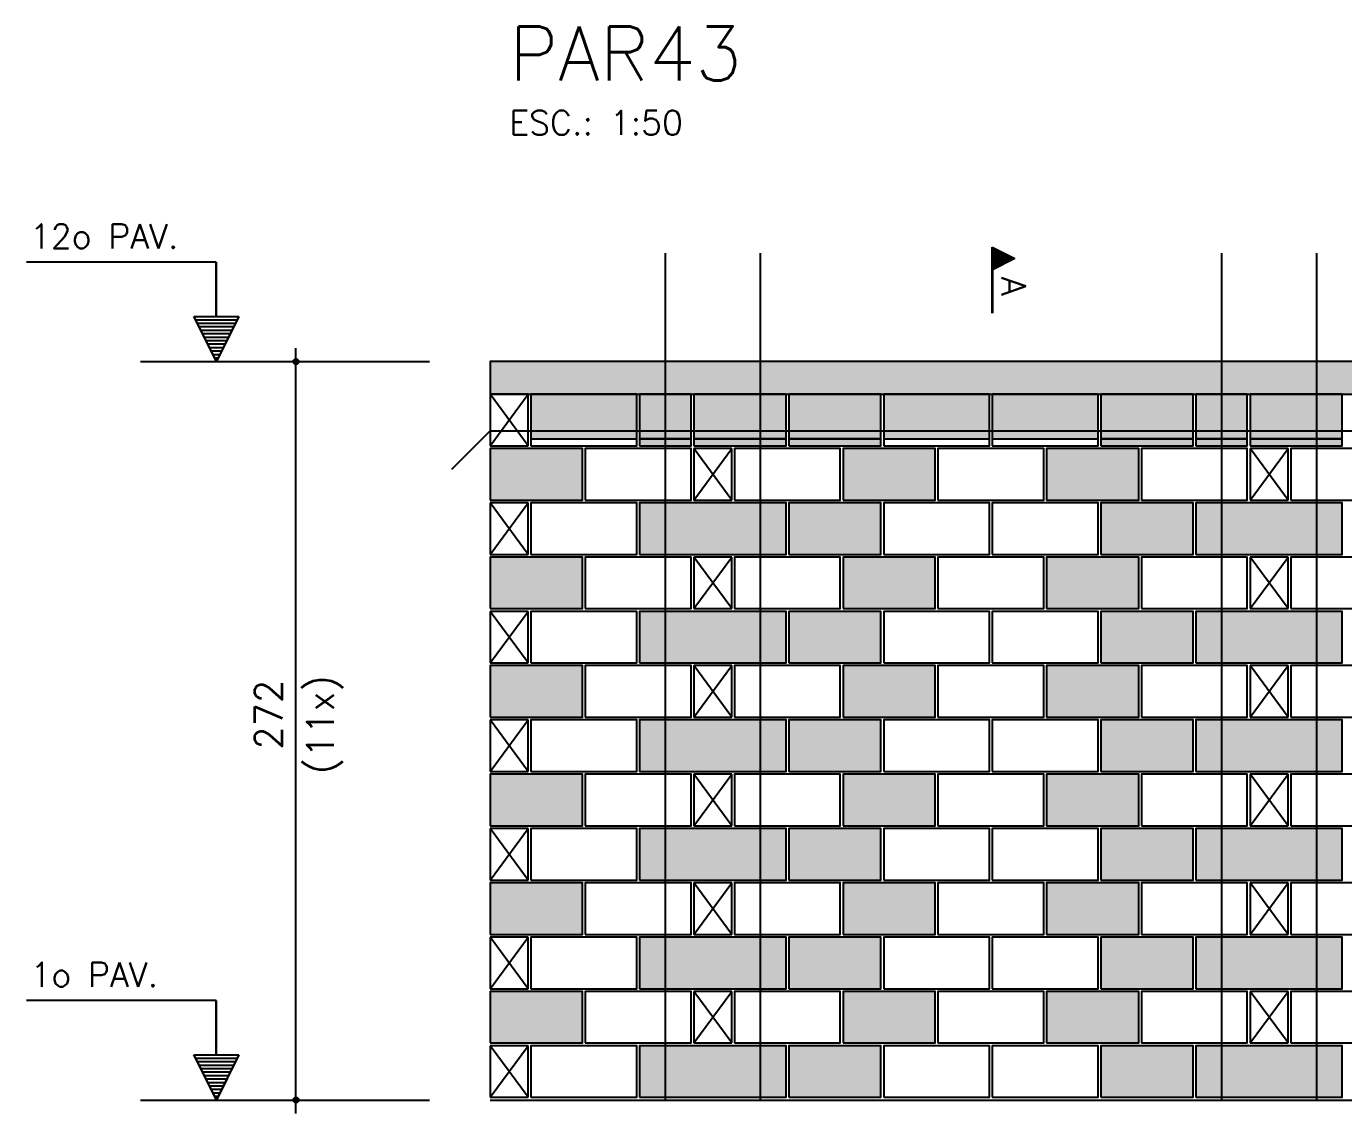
# Model space of a CAD drawing. Extents: x -1.9 to 86, y -1.5 to 60.9.
# Drawn here: x 39.07 to 48.78, y 34.76 to 42.77 of the extents above; entities that cross this region are included whole.
import ezdxf

# ---------------------------------------------------------------- set-up
doc = ezdxf.new("R2010")
doc.units = 0
doc.header["$MEASUREMENT"] = 0
for name, color, linetype in [('PENA_01', 1, 'CONTINUOUS'), ('PENA_02', 2, 'CONTINUOUS'), ('PENA_03', 3, 'CONTINUOUS'), ('PENA_05', 5, 'CONTINUOUS'), ('PENA_06', 6, 'CONTINUOUS'), ('PENA_09', 254, 'CONTINUOUS'), ('PENA_11', 252, 'CONTINUOUS'), ('PENA_19', 240, 'CONTINUOUS'), ('PENA_21', 100, 'CONTINUOUS'), ('PENA_23', 50, 'CONTINUOUS')]:
    doc.layers.add(name, color=color, linetype=linetype)
doc.styles.get("Standard").update_dxf_attribs({"font": 'ROMANS.SHX'})

msp = doc.modelspace()

# ---------------------------------------------------------------- linework, layer by layer
at = {"layer": 'PENA_01', "linetype": 'Continuous'}
for p, q in [((39.9103, 40.2989), (42.0412, 40.2989)), ((42.7886, 39.7289), (43.5686, 39.7289)), ((43.5886, 39.7289), (43.9686, 39.7289)), ((43.9886, 39.7289), (44.6686, 39.7289)), ((44.6886, 39.7289), (45.3686, 39.7289)), ((45.3886, 39.7289), (46.1686, 39.7289)), ((46.1886, 39.7289), (46.9686, 39.7289)), ((46.9886, 39.7289), (47.6686, 39.7289)), ((47.6886, 39.7289), (48.0686, 39.7289)), ((48.0886, 39.7289), (48.7686, 39.7289)), ((39.9103, 34.8589), (42.0412, 34.8589))]:
    msp.add_line(p, q, dxfattribs=at)
at = {"layer": 'PENA_02', "linetype": 'Continuous'}
for p, q in [((42.7686, 40.0589), (42.4886, 40.0589)), ((42.4886, 40.0589), (42.4886, 39.6789)), ((42.7686, 39.6789), (42.7686, 40.0589)), ((42.4886, 39.6789), (42.7686, 39.6789)), ((44.2686, 39.6589), (43.9886, 39.6589)), ((43.9886, 39.6589), (43.9886, 39.2789)), ((44.2686, 39.2789), (44.2686, 39.6589)), ((48.3686, 39.6589), (48.0886, 39.6589)), ((48.0886, 39.6589), (48.0886, 39.2789)), ((48.3686, 39.2789), (48.3686, 39.6589)), ((42.7686, 39.2589), (42.4886, 39.2589)), ((42.4886, 39.2589), (42.4886, 38.8789)), ((42.7686, 38.8789), (42.7686, 39.2589)), ((43.9886, 39.2789), (44.2686, 39.2789)), ((48.0886, 39.2789), (48.3686, 39.2789)), ((42.4886, 38.8789), (42.7686, 38.8789)), ((44.2686, 38.8589), (43.9886, 38.8589)), ((43.9886, 38.8589), (43.9886, 38.4789)), ((44.2686, 38.4789), (44.2686, 38.8589)), ((48.3686, 38.8589), (48.0886, 38.8589)), ((48.0886, 38.8589), (48.0886, 38.4789)), ((48.3686, 38.4789), (48.3686, 38.8589)), ((42.7686, 38.4589), (42.4886, 38.4589)), ((42.4886, 38.4589), (42.4886, 38.0789)), ((42.7686, 38.0789), (42.7686, 38.4589)), ((43.9886, 38.4789), (44.2686, 38.4789)), ((48.0886, 38.4789), (48.3686, 38.4789)), ((42.4886, 38.0789), (42.7686, 38.0789)), ((44.2686, 38.0589), (43.9886, 38.0589)), ((43.9886, 38.0589), (43.9886, 37.6789)), ((44.2686, 37.6789), (44.2686, 38.0589)), ((48.3686, 38.0589), (48.0886, 38.0589)), ((48.0886, 38.0589), (48.0886, 37.6789)), ((48.3686, 37.6789), (48.3686, 38.0589)), ((43.9886, 37.6789), (44.2686, 37.6789)), ((48.0886, 37.6789), (48.3686, 37.6789)), ((42.7686, 37.6589), (42.4886, 37.6589)), ((42.4886, 37.6589), (42.4886, 37.2789)), ((42.7686, 37.2789), (42.7686, 37.6589)), ((42.4886, 37.2789), (42.7686, 37.2789)), ((44.2686, 37.2589), (43.9886, 37.2589)), ((43.9886, 37.2589), (43.9886, 36.8789)), ((44.2686, 36.8789), (44.2686, 37.2589)), ((48.3686, 37.2589), (48.0886, 37.2589)), ((48.0886, 37.2589), (48.0886, 36.8789)), ((48.3686, 36.8789), (48.3686, 37.2589)), ((42.7686, 36.8589), (42.4886, 36.8589)), ((42.4886, 36.8589), (42.4886, 36.4789)), ((42.7686, 36.4789), (42.7686, 36.8589)), ((43.9886, 36.8789), (44.2686, 36.8789)), ((48.0886, 36.8789), (48.3686, 36.8789)), ((42.4886, 36.4789), (42.7686, 36.4789)), ((44.2686, 36.4589), (43.9886, 36.4589)), ((43.9886, 36.4589), (43.9886, 36.0789)), ((44.2686, 36.0789), (44.2686, 36.4589)), ((48.3686, 36.4589), (48.0886, 36.4589)), ((48.0886, 36.4589), (48.0886, 36.0789)), ((48.3686, 36.0789), (48.3686, 36.4589)), ((42.7686, 36.0589), (42.4886, 36.0589)), ((42.4886, 36.0589), (42.4886, 35.6789)), ((42.7686, 35.6789), (42.7686, 36.0589)), ((43.9886, 36.0789), (44.2686, 36.0789)), ((48.0886, 36.0789), (48.3686, 36.0789)), ((42.4886, 35.6789), (42.7686, 35.6789)), ((44.2686, 35.6589), (43.9886, 35.6589)), ((43.9886, 35.6589), (43.9886, 35.2789)), ((44.2686, 35.2789), (44.2686, 35.6589)), ((48.3686, 35.6589), (48.0886, 35.6589)), ((48.0886, 35.6589), (48.0886, 35.2789)), ((48.3686, 35.2789), (48.3686, 35.6589)), ((42.7686, 35.2589), (42.4886, 35.2589)), ((42.4886, 35.2589), (42.4886, 34.8789)), ((42.7686, 34.8789), (42.7686, 35.2589)), ((43.9886, 35.2789), (44.2686, 35.2789)), ((48.0886, 35.2789), (48.3686, 35.2789)), ((42.4886, 34.8789), (42.7686, 34.8789)), ((42.4886, 34.8589), (52.4686, 34.8589))]:
    msp.add_line(p, q, dxfattribs=at)
for points in [[(42.4886, 40.0589), (52.4686, 40.0589), (52.4686, 40.2989), (42.4886, 40.2989), (42.4886, 40.0589)], [(42.7886, 39.6789), (43.5686, 39.6789), (43.5686, 40.0589), (42.7886, 40.0589), (42.7886, 39.6789)], [(43.5886, 39.6789), (43.9686, 39.6789), (43.9686, 40.0589), (43.5886, 40.0589), (43.5886, 39.6789)], [(43.9886, 39.6789), (44.6686, 39.6789), (44.6686, 40.0589), (43.9886, 40.0589), (43.9886, 39.6789)], [(44.6886, 39.6789), (45.3686, 39.6789), (45.3686, 40.0589), (44.6886, 40.0589), (44.6886, 39.6789)], [(45.3886, 39.6789), (46.1686, 39.6789), (46.1686, 40.0589), (45.3886, 40.0589), (45.3886, 39.6789)], [(46.1886, 39.6789), (46.9686, 39.6789), (46.9686, 40.0589), (46.1886, 40.0589), (46.1886, 39.6789)], [(46.9886, 39.6789), (47.6686, 39.6789), (47.6686, 40.0589), (46.9886, 40.0589), (46.9886, 39.6789)], [(47.6886, 39.6789), (48.0686, 39.6789), (48.0686, 40.0589), (47.6886, 40.0589), (47.6886, 39.6789)], [(48.0886, 39.6789), (48.7686, 39.6789), (48.7686, 40.0589), (48.0886, 40.0589), (48.0886, 39.6789)], [(42.4886, 39.2789), (43.1686, 39.2789), (43.1686, 39.6589), (42.4886, 39.6589), (42.4886, 39.2789)], [(43.1886, 39.2789), (43.9686, 39.2789), (43.9686, 39.6589), (43.1886, 39.6589), (43.1886, 39.2789)], [(44.2886, 39.2789), (45.0686, 39.2789), (45.0686, 39.6589), (44.2886, 39.6589), (44.2886, 39.2789)], [(45.0886, 39.2789), (45.7686, 39.2789), (45.7686, 39.6589), (45.0886, 39.6589), (45.0886, 39.2789)], [(45.7886, 39.2789), (46.5686, 39.2789), (46.5686, 39.6589), (45.7886, 39.6589), (45.7886, 39.2789)], [(46.5886, 39.2789), (47.2686, 39.2789), (47.2686, 39.6589), (46.5886, 39.6589), (46.5886, 39.2789)], [(47.2886, 39.2789), (48.0686, 39.2789), (48.0686, 39.6589), (47.2886, 39.6589), (47.2886, 39.2789)], [(48.3886, 39.2789), (49.1686, 39.2789), (49.1686, 39.6589), (48.3886, 39.6589), (48.3886, 39.2789)], [(42.7886, 38.8789), (43.5686, 38.8789), (43.5686, 39.2589), (42.7886, 39.2589), (42.7886, 38.8789)], [(43.5886, 38.8789), (44.6686, 38.8789), (44.6686, 39.2589), (43.5886, 39.2589), (43.5886, 38.8789)], [(44.6886, 38.8789), (45.3686, 38.8789), (45.3686, 39.2589), (44.6886, 39.2589), (44.6886, 38.8789)], [(45.3886, 38.8789), (46.1686, 38.8789), (46.1686, 39.2589), (45.3886, 39.2589), (45.3886, 38.8789)], [(46.1886, 38.8789), (46.9686, 38.8789), (46.9686, 39.2589), (46.1886, 39.2589), (46.1886, 38.8789)], [(46.9886, 38.8789), (47.6686, 38.8789), (47.6686, 39.2589), (46.9886, 39.2589), (46.9886, 38.8789)], [(47.6886, 38.8789), (48.7686, 38.8789), (48.7686, 39.2589), (47.6886, 39.2589), (47.6886, 38.8789)], [(42.4886, 38.4789), (43.1686, 38.4789), (43.1686, 38.8589), (42.4886, 38.8589), (42.4886, 38.4789)], [(43.1886, 38.4789), (43.9686, 38.4789), (43.9686, 38.8589), (43.1886, 38.8589), (43.1886, 38.4789)], [(44.2886, 38.4789), (45.0686, 38.4789), (45.0686, 38.8589), (44.2886, 38.8589), (44.2886, 38.4789)], [(45.0886, 38.4789), (45.7686, 38.4789), (45.7686, 38.8589), (45.0886, 38.8589), (45.0886, 38.4789)], [(45.7886, 38.4789), (46.5686, 38.4789), (46.5686, 38.8589), (45.7886, 38.8589), (45.7886, 38.4789)], [(46.5886, 38.4789), (47.2686, 38.4789), (47.2686, 38.8589), (46.5886, 38.8589), (46.5886, 38.4789)], [(47.2886, 38.4789), (48.0686, 38.4789), (48.0686, 38.8589), (47.2886, 38.8589), (47.2886, 38.4789)], [(48.3886, 38.4789), (49.1686, 38.4789), (49.1686, 38.8589), (48.3886, 38.8589), (48.3886, 38.4789)], [(42.7886, 38.0789), (43.5686, 38.0789), (43.5686, 38.4589), (42.7886, 38.4589), (42.7886, 38.0789)], [(43.5886, 38.0789), (44.6686, 38.0789), (44.6686, 38.4589), (43.5886, 38.4589), (43.5886, 38.0789)], [(44.6886, 38.0789), (45.3686, 38.0789), (45.3686, 38.4589), (44.6886, 38.4589), (44.6886, 38.0789)], [(45.3886, 38.0789), (46.1686, 38.0789), (46.1686, 38.4589), (45.3886, 38.4589), (45.3886, 38.0789)], [(46.1886, 38.0789), (46.9686, 38.0789), (46.9686, 38.4589), (46.1886, 38.4589), (46.1886, 38.0789)], [(46.9886, 38.0789), (47.6686, 38.0789), (47.6686, 38.4589), (46.9886, 38.4589), (46.9886, 38.0789)], [(47.6886, 38.0789), (48.7686, 38.0789), (48.7686, 38.4589), (47.6886, 38.4589), (47.6886, 38.0789)], [(42.4886, 37.6789), (43.1686, 37.6789), (43.1686, 38.0589), (42.4886, 38.0589), (42.4886, 37.6789)], [(43.1886, 37.6789), (43.9686, 37.6789), (43.9686, 38.0589), (43.1886, 38.0589), (43.1886, 37.6789)], [(44.2886, 37.6789), (45.0686, 37.6789), (45.0686, 38.0589), (44.2886, 38.0589), (44.2886, 37.6789)], [(45.0886, 37.6789), (45.7686, 37.6789), (45.7686, 38.0589), (45.0886, 38.0589), (45.0886, 37.6789)], [(45.7886, 37.6789), (46.5686, 37.6789), (46.5686, 38.0589), (45.7886, 38.0589), (45.7886, 37.6789)], [(46.5886, 37.6789), (47.2686, 37.6789), (47.2686, 38.0589), (46.5886, 38.0589), (46.5886, 37.6789)], [(47.2886, 37.6789), (48.0686, 37.6789), (48.0686, 38.0589), (47.2886, 38.0589), (47.2886, 37.6789)], [(48.3886, 37.6789), (49.1686, 37.6789), (49.1686, 38.0589), (48.3886, 38.0589), (48.3886, 37.6789)], [(42.7886, 37.2789), (43.5686, 37.2789), (43.5686, 37.6589), (42.7886, 37.6589), (42.7886, 37.2789)], [(43.5886, 37.2789), (44.6686, 37.2789), (44.6686, 37.6589), (43.5886, 37.6589), (43.5886, 37.2789)], [(44.6886, 37.2789), (45.3686, 37.2789), (45.3686, 37.6589), (44.6886, 37.6589), (44.6886, 37.2789)], [(45.3886, 37.2789), (46.1686, 37.2789), (46.1686, 37.6589), (45.3886, 37.6589), (45.3886, 37.2789)], [(46.1886, 37.2789), (46.9686, 37.2789), (46.9686, 37.6589), (46.1886, 37.6589), (46.1886, 37.2789)], [(46.9886, 37.2789), (47.6686, 37.2789), (47.6686, 37.6589), (46.9886, 37.6589), (46.9886, 37.2789)], [(47.6886, 37.2789), (48.7686, 37.2789), (48.7686, 37.6589), (47.6886, 37.6589), (47.6886, 37.2789)], [(42.4886, 36.8789), (43.1686, 36.8789), (43.1686, 37.2589), (42.4886, 37.2589), (42.4886, 36.8789)], [(43.1886, 36.8789), (43.9686, 36.8789), (43.9686, 37.2589), (43.1886, 37.2589), (43.1886, 36.8789)], [(44.2886, 36.8789), (45.0686, 36.8789), (45.0686, 37.2589), (44.2886, 37.2589), (44.2886, 36.8789)], [(45.0886, 36.8789), (45.7686, 36.8789), (45.7686, 37.2589), (45.0886, 37.2589), (45.0886, 36.8789)], [(45.7886, 36.8789), (46.5686, 36.8789), (46.5686, 37.2589), (45.7886, 37.2589), (45.7886, 36.8789)], [(46.5886, 36.8789), (47.2686, 36.8789), (47.2686, 37.2589), (46.5886, 37.2589), (46.5886, 36.8789)], [(47.2886, 36.8789), (48.0686, 36.8789), (48.0686, 37.2589), (47.2886, 37.2589), (47.2886, 36.8789)], [(48.3886, 36.8789), (49.1686, 36.8789), (49.1686, 37.2589), (48.3886, 37.2589), (48.3886, 36.8789)], [(42.7886, 36.4789), (43.5686, 36.4789), (43.5686, 36.8589), (42.7886, 36.8589), (42.7886, 36.4789)], [(43.5886, 36.4789), (44.6686, 36.4789), (44.6686, 36.8589), (43.5886, 36.8589), (43.5886, 36.4789)], [(44.6886, 36.4789), (45.3686, 36.4789), (45.3686, 36.8589), (44.6886, 36.8589), (44.6886, 36.4789)], [(45.3886, 36.4789), (46.1686, 36.4789), (46.1686, 36.8589), (45.3886, 36.8589), (45.3886, 36.4789)], [(46.1886, 36.4789), (46.9686, 36.4789), (46.9686, 36.8589), (46.1886, 36.8589), (46.1886, 36.4789)], [(46.9886, 36.4789), (47.6686, 36.4789), (47.6686, 36.8589), (46.9886, 36.8589), (46.9886, 36.4789)], [(47.6886, 36.4789), (48.7686, 36.4789), (48.7686, 36.8589), (47.6886, 36.8589), (47.6886, 36.4789)], [(42.4886, 36.0789), (43.1686, 36.0789), (43.1686, 36.4589), (42.4886, 36.4589), (42.4886, 36.0789)], [(43.1886, 36.0789), (43.9686, 36.0789), (43.9686, 36.4589), (43.1886, 36.4589), (43.1886, 36.0789)], [(44.2886, 36.0789), (45.0686, 36.0789), (45.0686, 36.4589), (44.2886, 36.4589), (44.2886, 36.0789)], [(45.0886, 36.0789), (45.7686, 36.0789), (45.7686, 36.4589), (45.0886, 36.4589), (45.0886, 36.0789)], [(45.7886, 36.0789), (46.5686, 36.0789), (46.5686, 36.4589), (45.7886, 36.4589), (45.7886, 36.0789)], [(46.5886, 36.0789), (47.2686, 36.0789), (47.2686, 36.4589), (46.5886, 36.4589), (46.5886, 36.0789)], [(47.2886, 36.0789), (48.0686, 36.0789), (48.0686, 36.4589), (47.2886, 36.4589), (47.2886, 36.0789)], [(48.3886, 36.0789), (49.1686, 36.0789), (49.1686, 36.4589), (48.3886, 36.4589), (48.3886, 36.0789)], [(42.7886, 35.6789), (43.5686, 35.6789), (43.5686, 36.0589), (42.7886, 36.0589), (42.7886, 35.6789)], [(43.5886, 35.6789), (44.6686, 35.6789), (44.6686, 36.0589), (43.5886, 36.0589), (43.5886, 35.6789)], [(44.6886, 35.6789), (45.3686, 35.6789), (45.3686, 36.0589), (44.6886, 36.0589), (44.6886, 35.6789)], [(45.3886, 35.6789), (46.1686, 35.6789), (46.1686, 36.0589), (45.3886, 36.0589), (45.3886, 35.6789)], [(46.1886, 35.6789), (46.9686, 35.6789), (46.9686, 36.0589), (46.1886, 36.0589), (46.1886, 35.6789)], [(46.9886, 35.6789), (47.6686, 35.6789), (47.6686, 36.0589), (46.9886, 36.0589), (46.9886, 35.6789)], [(47.6886, 35.6789), (48.7686, 35.6789), (48.7686, 36.0589), (47.6886, 36.0589), (47.6886, 35.6789)], [(42.4886, 35.2789), (43.1686, 35.2789), (43.1686, 35.6589), (42.4886, 35.6589), (42.4886, 35.2789)], [(43.1886, 35.2789), (43.9686, 35.2789), (43.9686, 35.6589), (43.1886, 35.6589), (43.1886, 35.2789)], [(44.2886, 35.2789), (45.0686, 35.2789), (45.0686, 35.6589), (44.2886, 35.6589), (44.2886, 35.2789)], [(45.0886, 35.2789), (45.7686, 35.2789), (45.7686, 35.6589), (45.0886, 35.6589), (45.0886, 35.2789)], [(45.7886, 35.2789), (46.5686, 35.2789), (46.5686, 35.6589), (45.7886, 35.6589), (45.7886, 35.2789)], [(46.5886, 35.2789), (47.2686, 35.2789), (47.2686, 35.6589), (46.5886, 35.6589), (46.5886, 35.2789)], [(47.2886, 35.2789), (48.0686, 35.2789), (48.0686, 35.6589), (47.2886, 35.6589), (47.2886, 35.2789)], [(48.3886, 35.2789), (49.1686, 35.2789), (49.1686, 35.6589), (48.3886, 35.6589), (48.3886, 35.2789)], [(42.7886, 34.8789), (43.5686, 34.8789), (43.5686, 35.2589), (42.7886, 35.2589), (42.7886, 34.8789)], [(43.5886, 34.8789), (44.6686, 34.8789), (44.6686, 35.2589), (43.5886, 35.2589), (43.5886, 34.8789)], [(44.6886, 34.8789), (45.3686, 34.8789), (45.3686, 35.2589), (44.6886, 35.2589), (44.6886, 34.8789)], [(45.3886, 34.8789), (46.1686, 34.8789), (46.1686, 35.2589), (45.3886, 35.2589), (45.3886, 34.8789)], [(46.1886, 34.8789), (46.9686, 34.8789), (46.9686, 35.2589), (46.1886, 35.2589), (46.1886, 34.8789)], [(46.9886, 34.8789), (47.6686, 34.8789), (47.6686, 35.2589), (46.9886, 35.2589), (46.9886, 34.8789)], [(47.6886, 34.8789), (48.7686, 34.8789), (48.7686, 35.2589), (47.6886, 35.2589), (47.6886, 34.8789)]]:
    msp.add_lwpolyline(points, dxfattribs=at)
for centre, radius in [((41.0564, 40.2989), 0.02), ((41.0564, 40.2989), 0.01), ((41.0564, 34.8589), 0.02), ((41.0564, 34.8589), 0.01)]:
    msp.add_circle(centre, radius, dxfattribs=at)
at = {"layer": 'PENA_03', "linetype": 'Continuous'}
for p, q in [((46.1886, 40.6553), (46.1886, 41.1417)), ((46.1886, 41.1417), (46.3546, 41.0587)), ((46.1893, 41.1405), (46.1893, 40.9769)), ((46.1893, 41.1405), (46.353, 41.0587)), ((46.2014, 41.1353), (46.2014, 40.9821)), ((46.2142, 41.1289), (46.2142, 40.9885)), ((46.2269, 41.1225), (46.2269, 40.9949)), ((46.2397, 41.1161), (46.2397, 41.0013)), ((46.2525, 41.1098), (46.2525, 41.0077)), ((46.2652, 41.1034), (46.2652, 41.014)), ((46.278, 41.097), (46.278, 41.0204)), ((46.2908, 41.0906), (46.2908, 41.0268)), ((46.3035, 41.0842), (46.3035, 41.0332)), ((46.3163, 41.0779), (46.3163, 41.0396)), ((46.329, 41.0715), (46.329, 41.0459)), ((40.4693, 41.0308), (39.0693, 41.0308)), ((40.4693, 40.6308), (40.4693, 41.0308)), ((40.4707, 40.6308), (40.4707, 41.0322)), ((46.353, 41.0587), (46.1893, 40.9769)), ((46.3546, 41.0587), (46.1893, 40.9761)), ((46.1893, 40.9761), (46.1893, 40.6553)), ((46.3418, 41.0651), (46.3418, 41.0523)), ((40.47, 40.2989), (40.3041, 40.6308)), ((40.3041, 40.6308), (40.4693, 40.6308)), ((40.47, 40.3021), (40.3063, 40.6294)), ((40.6337, 40.6294), (40.3063, 40.6294)), ((40.6232, 40.6053), (40.3168, 40.6053)), ((40.6359, 40.6308), (40.47, 40.2989)), ((40.6337, 40.6294), (40.47, 40.3021)), ((40.4707, 40.6308), (40.6359, 40.6308)), ((40.6104, 40.5797), (40.3296, 40.5797)), ((40.5976, 40.5542), (40.3423, 40.5542)), ((40.5849, 40.5287), (40.3551, 40.5287)), ((40.5721, 40.5032), (40.3679, 40.5032)), ((40.5593, 40.4776), (40.3806, 40.4776)), ((40.5466, 40.4521), (40.3934, 40.4521)), ((40.5338, 40.4266), (40.4062, 40.4266)), ((40.521, 40.401), (40.4189, 40.401)), ((41.0564, 34.7584), (41.0564, 40.3989)), ((40.5083, 40.3755), (40.4317, 40.3755)), ((40.4955, 40.35), (40.4445, 40.35)), ((40.4828, 40.3245), (40.4572, 40.3245)), ((42.4886, 39.6789), (42.7686, 40.0589)), ((42.7686, 39.6789), (42.4886, 40.0589)), ((43.9886, 39.2789), (44.2686, 39.6589)), ((44.2686, 39.2789), (43.9886, 39.6589)), ((48.0886, 39.2789), (48.3686, 39.6589)), ((48.3686, 39.2789), (48.0886, 39.6589)), ((42.4886, 38.8789), (42.7686, 39.2589)), ((42.7686, 38.8789), (42.4886, 39.2589)), ((43.9886, 38.4789), (44.2686, 38.8589)), ((44.2686, 38.4789), (43.9886, 38.8589)), ((48.0886, 38.4789), (48.3686, 38.8589)), ((48.3686, 38.4789), (48.0886, 38.8589)), ((42.4886, 38.0789), (42.7686, 38.4589)), ((42.7686, 38.0789), (42.4886, 38.4589)), ((43.9886, 37.6789), (44.2686, 38.0589)), ((44.2686, 37.6789), (43.9886, 38.0589)), ((48.0886, 37.6789), (48.3686, 38.0589)), ((48.3686, 37.6789), (48.0886, 38.0589)), ((42.4886, 37.2789), (42.7686, 37.6589)), ((42.7686, 37.2789), (42.4886, 37.6589)), ((43.9886, 36.8789), (44.2686, 37.2589)), ((44.2686, 36.8789), (43.9886, 37.2589)), ((48.0886, 36.8789), (48.3686, 37.2589)), ((48.3686, 36.8789), (48.0886, 37.2589)), ((42.4886, 36.4789), (42.7686, 36.8589)), ((42.7686, 36.4789), (42.4886, 36.8589)), ((43.9886, 36.0789), (44.2686, 36.4589)), ((44.2686, 36.0789), (43.9886, 36.4589)), ((48.0886, 36.0789), (48.3686, 36.4589)), ((48.3686, 36.0789), (48.0886, 36.4589)), ((42.4886, 35.6789), (42.7686, 36.0589)), ((42.7686, 35.6789), (42.4886, 36.0589)), ((43.9886, 35.2789), (44.2686, 35.6589)), ((44.2686, 35.2789), (43.9886, 35.6589)), ((48.0886, 35.2789), (48.3686, 35.6589)), ((48.3686, 35.2789), (48.0886, 35.6589)), ((40.4693, 35.5908), (39.0693, 35.5908)), ((40.4693, 35.1908), (40.4693, 35.5908)), ((40.4707, 35.1908), (40.4707, 35.5922)), ((42.4886, 34.8789), (42.7686, 35.2589)), ((42.7686, 34.8789), (42.4886, 35.2589)), ((40.47, 34.8589), (40.3041, 35.1908)), ((40.3041, 35.1908), (40.4693, 35.1908)), ((40.47, 34.8621), (40.3063, 35.1894)), ((40.6337, 35.1894), (40.3063, 35.1894)), ((40.6232, 35.1653), (40.3168, 35.1653)), ((40.6359, 35.1908), (40.47, 34.8589)), ((40.6337, 35.1894), (40.47, 34.8621)), ((40.4707, 35.1908), (40.6359, 35.1908)), ((40.6104, 35.1397), (40.3296, 35.1397)), ((40.5976, 35.1142), (40.3423, 35.1142)), ((40.5849, 35.0887), (40.3551, 35.0887)), ((40.5721, 35.0632), (40.3679, 35.0632)), ((40.5593, 35.0376), (40.3806, 35.0376)), ((40.5466, 35.0121), (40.3934, 35.0121)), ((40.5338, 34.9866), (40.4062, 34.9866)), ((40.521, 34.961), (40.4189, 34.961)), ((40.5083, 34.9355), (40.4317, 34.9355)), ((40.4955, 34.91), (40.4445, 34.91)), ((40.4828, 34.8845), (40.4572, 34.8845))]:
    msp.add_line(p, q, dxfattribs=at)
at = {"layer": 'PENA_05', "linetype": 'Continuous'}
for p, q in [((42.2058, 39.5057), (42.4887, 39.7886)), ((42.4887, 39.7886), (52.3685, 39.789))]:
    msp.add_line(p, q, dxfattribs=at)
for points in [[(43.7786, 41.0989), (43.7786, 34.8589)], [(44.4786, 41.0989), (44.4786, 34.8589)], [(47.8786, 41.0989), (47.8786, 34.8589)], [(48.5786, 41.0989), (48.5786, 34.8589)]]:
    msp.add_lwpolyline(points, dxfattribs=at)
at = {"layer": 'PENA_09', "linetype": 'Continuous'}
for points in [[(42.7886, 39.7289), (43.5686, 39.7289), (43.5686, 40.0589), (42.7886, 40.0589), (42.7886, 39.7289)], [(43.5886, 39.7289), (43.9686, 39.7289), (43.9686, 40.0589), (43.5886, 40.0589), (43.5886, 39.7289)], [(43.9886, 39.7289), (44.6686, 39.7289), (44.6686, 40.0589), (43.9886, 40.0589), (43.9886, 39.7289)], [(44.6886, 39.7289), (45.3686, 39.7289), (45.3686, 40.0589), (44.6886, 40.0589), (44.6886, 39.7289)], [(45.3886, 39.7289), (46.1686, 39.7289), (46.1686, 40.0589), (45.3886, 40.0589), (45.3886, 39.7289)], [(46.1886, 39.7289), (46.9686, 39.7289), (46.9686, 40.0589), (46.1886, 40.0589), (46.1886, 39.7289)], [(46.9886, 39.7289), (47.6686, 39.7289), (47.6686, 40.0589), (46.9886, 40.0589), (46.9886, 39.7289)], [(47.6886, 39.7289), (48.0686, 39.7289), (48.0686, 40.0589), (47.6886, 40.0589), (47.6886, 39.7289)], [(48.0886, 39.7289), (48.7686, 39.7289), (48.7686, 40.0589), (48.0886, 40.0589), (48.0886, 39.7289)]]:
    msp.add_lwpolyline(points, dxfattribs=at)
for points in [[(42.7886, 39.7289), (43.5686, 39.7289), (43.5686, 40.0589)], [(42.7886, 39.7289), (43.5686, 40.0589), (42.7886, 40.0589)], [(42.7886, 39.7289), (42.7886, 40.0589), (42.7886, 39.7289)], [(43.5886, 39.7289), (43.9686, 39.7289), (43.9686, 40.0589)], [(43.5886, 39.7289), (43.9686, 40.0589), (43.5886, 40.0589)], [(43.5886, 39.7289), (43.5886, 40.0589), (43.5886, 39.7289)], [(43.9886, 39.7289), (44.6686, 39.7289), (44.6686, 40.0589)], [(43.9886, 39.7289), (44.6686, 40.0589), (43.9886, 40.0589)], [(43.9886, 39.7289), (43.9886, 40.0589), (43.9886, 39.7289)], [(44.6886, 39.7289), (45.3686, 39.7289), (45.3686, 40.0589)], [(44.6886, 39.7289), (45.3686, 40.0589), (44.6886, 40.0589)], [(44.6886, 39.7289), (44.6886, 40.0589), (44.6886, 39.7289)], [(45.3886, 39.7289), (46.1686, 39.7289), (46.1686, 40.0589)], [(45.3886, 39.7289), (46.1686, 40.0589), (45.3886, 40.0589)], [(45.3886, 39.7289), (45.3886, 40.0589), (45.3886, 39.7289)], [(46.1886, 39.7289), (46.9686, 39.7289), (46.9686, 40.0589)], [(46.1886, 39.7289), (46.9686, 40.0589), (46.1886, 40.0589)], [(46.1886, 39.7289), (46.1886, 40.0589), (46.1886, 39.7289)], [(46.9886, 39.7289), (47.6686, 39.7289), (47.6686, 40.0589)], [(46.9886, 39.7289), (47.6686, 40.0589), (46.9886, 40.0589)], [(46.9886, 39.7289), (46.9886, 40.0589), (46.9886, 39.7289)], [(47.6886, 39.7289), (48.0686, 39.7289), (48.0686, 40.0589)], [(47.6886, 39.7289), (48.0686, 40.0589), (47.6886, 40.0589)], [(47.6886, 39.7289), (47.6886, 40.0589), (47.6886, 39.7289)], [(48.0886, 39.7289), (48.7686, 39.7289), (48.7686, 40.0589)], [(48.0886, 39.7289), (48.7686, 40.0589), (48.0886, 40.0589)], [(48.0886, 39.7289), (48.0886, 40.0589), (48.0886, 39.7289)]]:
    msp.add_solid(points, dxfattribs=at)
at = {"layer": 'PENA_11', "linetype": 'Continuous'}
for points in [[(42.4886, 40.0589), (52.4686, 40.0589), (52.4686, 40.2989)], [(42.4886, 40.0589), (52.4686, 40.2989), (42.4886, 40.2989)], [(42.4886, 40.0589), (42.4886, 40.2989), (42.4886, 40.0589)]]:
    msp.add_solid(points, dxfattribs=at)
at = {"layer": 'PENA_19', "linetype": 'Continuous'}
for points in [[(43.5886, 38.8789), (44.6686, 38.8789), (44.6686, 39.2589), (43.5886, 39.2589), (43.5886, 38.8789)], [(47.6886, 38.8789), (48.7686, 38.8789), (48.7686, 39.2589), (47.6886, 39.2589), (47.6886, 38.8789)], [(43.5886, 38.0789), (44.6686, 38.0789), (44.6686, 38.4589), (43.5886, 38.4589), (43.5886, 38.0789)], [(47.6886, 38.0789), (48.7686, 38.0789), (48.7686, 38.4589), (47.6886, 38.4589), (47.6886, 38.0789)], [(43.5886, 37.2789), (44.6686, 37.2789), (44.6686, 37.6589), (43.5886, 37.6589), (43.5886, 37.2789)], [(47.6886, 37.2789), (48.7686, 37.2789), (48.7686, 37.6589), (47.6886, 37.6589), (47.6886, 37.2789)], [(43.5886, 36.4789), (44.6686, 36.4789), (44.6686, 36.8589), (43.5886, 36.8589), (43.5886, 36.4789)], [(47.6886, 36.4789), (48.7686, 36.4789), (48.7686, 36.8589), (47.6886, 36.8589), (47.6886, 36.4789)], [(43.5886, 35.6789), (44.6686, 35.6789), (44.6686, 36.0589), (43.5886, 36.0589), (43.5886, 35.6789)], [(47.6886, 35.6789), (48.7686, 35.6789), (48.7686, 36.0589), (47.6886, 36.0589), (47.6886, 35.6789)], [(43.5886, 34.8789), (44.6686, 34.8789), (44.6686, 35.2589), (43.5886, 35.2589), (43.5886, 34.8789)], [(47.6886, 34.8789), (48.7686, 34.8789), (48.7686, 35.2589), (47.6886, 35.2589), (47.6886, 34.8789)]]:
    msp.add_lwpolyline(points, dxfattribs=at)
for points in [[(43.5886, 38.8789), (44.6686, 38.8789), (44.6686, 39.2589)], [(43.5886, 38.8789), (44.6686, 39.2589), (43.5886, 39.2589)], [(43.5886, 38.8789), (43.5886, 39.2589), (43.5886, 38.8789)], [(47.6886, 38.8789), (48.7686, 38.8789), (48.7686, 39.2589)], [(47.6886, 38.8789), (48.7686, 39.2589), (47.6886, 39.2589)], [(47.6886, 38.8789), (47.6886, 39.2589), (47.6886, 38.8789)], [(43.5886, 38.0789), (44.6686, 38.0789), (44.6686, 38.4589)], [(43.5886, 38.0789), (44.6686, 38.4589), (43.5886, 38.4589)], [(43.5886, 38.0789), (43.5886, 38.4589), (43.5886, 38.0789)], [(47.6886, 38.0789), (48.7686, 38.0789), (48.7686, 38.4589)], [(47.6886, 38.0789), (48.7686, 38.4589), (47.6886, 38.4589)], [(47.6886, 38.0789), (47.6886, 38.4589), (47.6886, 38.0789)], [(43.5886, 37.2789), (44.6686, 37.2789), (44.6686, 37.6589)], [(43.5886, 37.2789), (44.6686, 37.6589), (43.5886, 37.6589)], [(43.5886, 37.2789), (43.5886, 37.6589), (43.5886, 37.2789)], [(47.6886, 37.2789), (48.7686, 37.2789), (48.7686, 37.6589)], [(47.6886, 37.2789), (48.7686, 37.6589), (47.6886, 37.6589)], [(47.6886, 37.2789), (47.6886, 37.6589), (47.6886, 37.2789)], [(43.5886, 36.4789), (44.6686, 36.4789), (44.6686, 36.8589)], [(43.5886, 36.4789), (44.6686, 36.8589), (43.5886, 36.8589)], [(43.5886, 36.4789), (43.5886, 36.8589), (43.5886, 36.4789)], [(47.6886, 36.4789), (48.7686, 36.4789), (48.7686, 36.8589)], [(47.6886, 36.4789), (48.7686, 36.8589), (47.6886, 36.8589)], [(47.6886, 36.4789), (47.6886, 36.8589), (47.6886, 36.4789)], [(43.5886, 35.6789), (44.6686, 35.6789), (44.6686, 36.0589)], [(43.5886, 35.6789), (44.6686, 36.0589), (43.5886, 36.0589)], [(43.5886, 35.6789), (43.5886, 36.0589), (43.5886, 35.6789)], [(47.6886, 35.6789), (48.7686, 35.6789), (48.7686, 36.0589)], [(47.6886, 35.6789), (48.7686, 36.0589), (47.6886, 36.0589)], [(47.6886, 35.6789), (47.6886, 36.0589), (47.6886, 35.6789)], [(43.5886, 34.8789), (44.6686, 34.8789), (44.6686, 35.2589)], [(43.5886, 34.8789), (44.6686, 35.2589), (43.5886, 35.2589)], [(43.5886, 34.8789), (43.5886, 35.2589), (43.5886, 34.8789)], [(47.6886, 34.8789), (48.7686, 34.8789), (48.7686, 35.2589)], [(47.6886, 34.8789), (48.7686, 35.2589), (47.6886, 35.2589)], [(47.6886, 34.8789), (47.6886, 35.2589), (47.6886, 34.8789)]]:
    msp.add_solid(points, dxfattribs=at)
at = {"layer": 'PENA_21', "linetype": 'Continuous'}
for points in [[(43.9886, 39.6789), (44.6686, 39.6789), (44.6686, 39.7289), (43.9886, 39.7289), (43.9886, 39.6789)], [(44.6886, 39.6789), (45.3686, 39.6789), (45.3686, 39.7289), (44.6886, 39.7289), (44.6886, 39.6789)], [(46.9886, 39.6789), (47.6686, 39.6789), (47.6686, 39.7289), (46.9886, 39.7289), (46.9886, 39.6789)], [(48.0886, 39.6789), (48.7686, 39.6789), (48.7686, 39.7289), (48.0886, 39.7289), (48.0886, 39.6789)], [(42.4886, 39.2789), (43.1686, 39.2789), (43.1686, 39.6589), (42.4886, 39.6589), (42.4886, 39.2789)], [(45.0886, 39.2789), (45.7686, 39.2789), (45.7686, 39.6589), (45.0886, 39.6589), (45.0886, 39.2789)], [(46.5886, 39.2789), (47.2686, 39.2789), (47.2686, 39.6589), (46.5886, 39.6589), (46.5886, 39.2789)], [(44.6886, 38.8789), (45.3686, 38.8789), (45.3686, 39.2589), (44.6886, 39.2589), (44.6886, 38.8789)], [(46.9886, 38.8789), (47.6686, 38.8789), (47.6686, 39.2589), (46.9886, 39.2589), (46.9886, 38.8789)], [(42.4886, 38.4789), (43.1686, 38.4789), (43.1686, 38.8589), (42.4886, 38.8589), (42.4886, 38.4789)], [(45.0886, 38.4789), (45.7686, 38.4789), (45.7686, 38.8589), (45.0886, 38.8589), (45.0886, 38.4789)], [(46.5886, 38.4789), (47.2686, 38.4789), (47.2686, 38.8589), (46.5886, 38.8589), (46.5886, 38.4789)], [(44.6886, 38.0789), (45.3686, 38.0789), (45.3686, 38.4589), (44.6886, 38.4589), (44.6886, 38.0789)], [(46.9886, 38.0789), (47.6686, 38.0789), (47.6686, 38.4589), (46.9886, 38.4589), (46.9886, 38.0789)], [(42.4886, 37.6789), (43.1686, 37.6789), (43.1686, 38.0589), (42.4886, 38.0589), (42.4886, 37.6789)], [(45.0886, 37.6789), (45.7686, 37.6789), (45.7686, 38.0589), (45.0886, 38.0589), (45.0886, 37.6789)], [(46.5886, 37.6789), (47.2686, 37.6789), (47.2686, 38.0589), (46.5886, 38.0589), (46.5886, 37.6789)], [(44.6886, 37.2789), (45.3686, 37.2789), (45.3686, 37.6589), (44.6886, 37.6589), (44.6886, 37.2789)], [(46.9886, 37.2789), (47.6686, 37.2789), (47.6686, 37.6589), (46.9886, 37.6589), (46.9886, 37.2789)], [(42.4886, 36.8789), (43.1686, 36.8789), (43.1686, 37.2589), (42.4886, 37.2589), (42.4886, 36.8789)], [(45.0886, 36.8789), (45.7686, 36.8789), (45.7686, 37.2589), (45.0886, 37.2589), (45.0886, 36.8789)], [(46.5886, 36.8789), (47.2686, 36.8789), (47.2686, 37.2589), (46.5886, 37.2589), (46.5886, 36.8789)], [(44.6886, 36.4789), (45.3686, 36.4789), (45.3686, 36.8589), (44.6886, 36.8589), (44.6886, 36.4789)], [(46.9886, 36.4789), (47.6686, 36.4789), (47.6686, 36.8589), (46.9886, 36.8589), (46.9886, 36.4789)], [(42.4886, 36.0789), (43.1686, 36.0789), (43.1686, 36.4589), (42.4886, 36.4589), (42.4886, 36.0789)], [(45.0886, 36.0789), (45.7686, 36.0789), (45.7686, 36.4589), (45.0886, 36.4589), (45.0886, 36.0789)], [(46.5886, 36.0789), (47.2686, 36.0789), (47.2686, 36.4589), (46.5886, 36.4589), (46.5886, 36.0789)], [(44.6886, 35.6789), (45.3686, 35.6789), (45.3686, 36.0589), (44.6886, 36.0589), (44.6886, 35.6789)], [(46.9886, 35.6789), (47.6686, 35.6789), (47.6686, 36.0589), (46.9886, 36.0589), (46.9886, 35.6789)], [(42.4886, 35.2789), (43.1686, 35.2789), (43.1686, 35.6589), (42.4886, 35.6589), (42.4886, 35.2789)], [(45.0886, 35.2789), (45.7686, 35.2789), (45.7686, 35.6589), (45.0886, 35.6589), (45.0886, 35.2789)], [(46.5886, 35.2789), (47.2686, 35.2789), (47.2686, 35.6589), (46.5886, 35.6589), (46.5886, 35.2789)], [(44.6886, 34.8789), (45.3686, 34.8789), (45.3686, 35.2589), (44.6886, 35.2589), (44.6886, 34.8789)], [(46.9886, 34.8789), (47.6686, 34.8789), (47.6686, 35.2589), (46.9886, 35.2589), (46.9886, 34.8789)]]:
    msp.add_lwpolyline(points, dxfattribs=at)
for points in [[(43.9886, 39.6789), (44.6686, 39.6789), (44.6686, 39.7289)], [(43.9886, 39.6789), (44.6686, 39.7289), (43.9886, 39.7289)], [(43.9886, 39.6789), (43.9886, 39.7289), (43.9886, 39.6789)], [(44.6886, 39.6789), (45.3686, 39.6789), (45.3686, 39.7289)], [(44.6886, 39.6789), (45.3686, 39.7289), (44.6886, 39.7289)], [(44.6886, 39.6789), (44.6886, 39.7289), (44.6886, 39.6789)], [(46.9886, 39.6789), (47.6686, 39.6789), (47.6686, 39.7289)], [(46.9886, 39.6789), (47.6686, 39.7289), (46.9886, 39.7289)], [(46.9886, 39.6789), (46.9886, 39.7289), (46.9886, 39.6789)], [(48.0886, 39.6789), (48.7686, 39.6789), (48.7686, 39.7289)], [(48.0886, 39.6789), (48.7686, 39.7289), (48.0886, 39.7289)], [(48.0886, 39.6789), (48.0886, 39.7289), (48.0886, 39.6789)], [(42.4886, 39.2789), (43.1686, 39.2789), (43.1686, 39.6589)], [(42.4886, 39.2789), (43.1686, 39.6589), (42.4886, 39.6589)], [(42.4886, 39.2789), (42.4886, 39.6589), (42.4886, 39.2789)], [(45.0886, 39.2789), (45.7686, 39.2789), (45.7686, 39.6589)], [(45.0886, 39.2789), (45.7686, 39.6589), (45.0886, 39.6589)], [(45.0886, 39.2789), (45.0886, 39.6589), (45.0886, 39.2789)], [(46.5886, 39.2789), (47.2686, 39.2789), (47.2686, 39.6589)], [(46.5886, 39.2789), (47.2686, 39.6589), (46.5886, 39.6589)], [(46.5886, 39.2789), (46.5886, 39.6589), (46.5886, 39.2789)], [(44.6886, 38.8789), (45.3686, 38.8789), (45.3686, 39.2589)], [(44.6886, 38.8789), (45.3686, 39.2589), (44.6886, 39.2589)], [(44.6886, 38.8789), (44.6886, 39.2589), (44.6886, 38.8789)], [(46.9886, 38.8789), (47.6686, 38.8789), (47.6686, 39.2589)], [(46.9886, 38.8789), (47.6686, 39.2589), (46.9886, 39.2589)], [(46.9886, 38.8789), (46.9886, 39.2589), (46.9886, 38.8789)], [(42.4886, 38.4789), (43.1686, 38.4789), (43.1686, 38.8589)], [(42.4886, 38.4789), (43.1686, 38.8589), (42.4886, 38.8589)], [(42.4886, 38.4789), (42.4886, 38.8589), (42.4886, 38.4789)], [(45.0886, 38.4789), (45.7686, 38.4789), (45.7686, 38.8589)], [(45.0886, 38.4789), (45.7686, 38.8589), (45.0886, 38.8589)], [(45.0886, 38.4789), (45.0886, 38.8589), (45.0886, 38.4789)], [(46.5886, 38.4789), (47.2686, 38.4789), (47.2686, 38.8589)], [(46.5886, 38.4789), (47.2686, 38.8589), (46.5886, 38.8589)], [(46.5886, 38.4789), (46.5886, 38.8589), (46.5886, 38.4789)], [(44.6886, 38.0789), (45.3686, 38.0789), (45.3686, 38.4589)], [(44.6886, 38.0789), (45.3686, 38.4589), (44.6886, 38.4589)], [(44.6886, 38.0789), (44.6886, 38.4589), (44.6886, 38.0789)], [(46.9886, 38.0789), (47.6686, 38.0789), (47.6686, 38.4589)], [(46.9886, 38.0789), (47.6686, 38.4589), (46.9886, 38.4589)], [(46.9886, 38.0789), (46.9886, 38.4589), (46.9886, 38.0789)], [(42.4886, 37.6789), (43.1686, 37.6789), (43.1686, 38.0589)], [(42.4886, 37.6789), (43.1686, 38.0589), (42.4886, 38.0589)], [(42.4886, 37.6789), (42.4886, 38.0589), (42.4886, 37.6789)], [(45.0886, 37.6789), (45.7686, 37.6789), (45.7686, 38.0589)], [(45.0886, 37.6789), (45.7686, 38.0589), (45.0886, 38.0589)], [(45.0886, 37.6789), (45.0886, 38.0589), (45.0886, 37.6789)], [(46.5886, 37.6789), (47.2686, 37.6789), (47.2686, 38.0589)], [(46.5886, 37.6789), (47.2686, 38.0589), (46.5886, 38.0589)], [(46.5886, 37.6789), (46.5886, 38.0589), (46.5886, 37.6789)], [(44.6886, 37.2789), (45.3686, 37.2789), (45.3686, 37.6589)], [(44.6886, 37.2789), (45.3686, 37.6589), (44.6886, 37.6589)], [(44.6886, 37.2789), (44.6886, 37.6589), (44.6886, 37.2789)], [(46.9886, 37.2789), (47.6686, 37.2789), (47.6686, 37.6589)], [(46.9886, 37.2789), (47.6686, 37.6589), (46.9886, 37.6589)], [(46.9886, 37.2789), (46.9886, 37.6589), (46.9886, 37.2789)], [(42.4886, 36.8789), (43.1686, 36.8789), (43.1686, 37.2589)], [(42.4886, 36.8789), (43.1686, 37.2589), (42.4886, 37.2589)], [(42.4886, 36.8789), (42.4886, 37.2589), (42.4886, 36.8789)], [(45.0886, 36.8789), (45.7686, 36.8789), (45.7686, 37.2589)], [(45.0886, 36.8789), (45.7686, 37.2589), (45.0886, 37.2589)], [(45.0886, 36.8789), (45.0886, 37.2589), (45.0886, 36.8789)], [(46.5886, 36.8789), (47.2686, 36.8789), (47.2686, 37.2589)], [(46.5886, 36.8789), (47.2686, 37.2589), (46.5886, 37.2589)], [(46.5886, 36.8789), (46.5886, 37.2589), (46.5886, 36.8789)], [(44.6886, 36.4789), (45.3686, 36.4789), (45.3686, 36.8589)], [(44.6886, 36.4789), (45.3686, 36.8589), (44.6886, 36.8589)], [(44.6886, 36.4789), (44.6886, 36.8589), (44.6886, 36.4789)], [(46.9886, 36.4789), (47.6686, 36.4789), (47.6686, 36.8589)], [(46.9886, 36.4789), (47.6686, 36.8589), (46.9886, 36.8589)], [(46.9886, 36.4789), (46.9886, 36.8589), (46.9886, 36.4789)], [(42.4886, 36.0789), (43.1686, 36.0789), (43.1686, 36.4589)], [(42.4886, 36.0789), (43.1686, 36.4589), (42.4886, 36.4589)], [(42.4886, 36.0789), (42.4886, 36.4589), (42.4886, 36.0789)], [(45.0886, 36.0789), (45.7686, 36.0789), (45.7686, 36.4589)], [(45.0886, 36.0789), (45.7686, 36.4589), (45.0886, 36.4589)], [(45.0886, 36.0789), (45.0886, 36.4589), (45.0886, 36.0789)], [(46.5886, 36.0789), (47.2686, 36.0789), (47.2686, 36.4589)], [(46.5886, 36.0789), (47.2686, 36.4589), (46.5886, 36.4589)], [(46.5886, 36.0789), (46.5886, 36.4589), (46.5886, 36.0789)], [(44.6886, 35.6789), (45.3686, 35.6789), (45.3686, 36.0589)], [(44.6886, 35.6789), (45.3686, 36.0589), (44.6886, 36.0589)], [(44.6886, 35.6789), (44.6886, 36.0589), (44.6886, 35.6789)], [(46.9886, 35.6789), (47.6686, 35.6789), (47.6686, 36.0589)], [(46.9886, 35.6789), (47.6686, 36.0589), (46.9886, 36.0589)], [(46.9886, 35.6789), (46.9886, 36.0589), (46.9886, 35.6789)], [(42.4886, 35.2789), (43.1686, 35.2789), (43.1686, 35.6589)], [(42.4886, 35.2789), (43.1686, 35.6589), (42.4886, 35.6589)], [(42.4886, 35.2789), (42.4886, 35.6589), (42.4886, 35.2789)], [(45.0886, 35.2789), (45.7686, 35.2789), (45.7686, 35.6589)], [(45.0886, 35.2789), (45.7686, 35.6589), (45.0886, 35.6589)], [(45.0886, 35.2789), (45.0886, 35.6589), (45.0886, 35.2789)], [(46.5886, 35.2789), (47.2686, 35.2789), (47.2686, 35.6589)], [(46.5886, 35.2789), (47.2686, 35.6589), (46.5886, 35.6589)], [(46.5886, 35.2789), (46.5886, 35.6589), (46.5886, 35.2789)], [(44.6886, 34.8789), (45.3686, 34.8789), (45.3686, 35.2589)], [(44.6886, 34.8789), (45.3686, 35.2589), (44.6886, 35.2589)], [(44.6886, 34.8789), (44.6886, 35.2589), (44.6886, 34.8789)], [(46.9886, 34.8789), (47.6686, 34.8789), (47.6686, 35.2589)], [(46.9886, 34.8789), (47.6686, 35.2589), (46.9886, 35.2589)], [(46.9886, 34.8789), (46.9886, 35.2589), (46.9886, 34.8789)]]:
    msp.add_solid(points, dxfattribs=at)
at = {"layer": 'PENA_23', "linetype": 'Continuous'}
for points in [[(43.5886, 39.6789), (43.9686, 39.6789), (43.9686, 39.7289), (43.5886, 39.7289), (43.5886, 39.6789)], [(47.6886, 39.6789), (48.0686, 39.6789), (48.0686, 39.7289), (47.6886, 39.7289), (47.6886, 39.6789)]]:
    msp.add_lwpolyline(points, dxfattribs=at)
for points in [[(43.5886, 39.6789), (43.9686, 39.6789), (43.9686, 39.7289)], [(43.5886, 39.6789), (43.9686, 39.7289), (43.5886, 39.7289)], [(43.5886, 39.6789), (43.5886, 39.7289), (43.5886, 39.6789)], [(47.6886, 39.6789), (48.0686, 39.6789), (48.0686, 39.7289)], [(47.6886, 39.6789), (48.0686, 39.7289), (47.6886, 39.7289)], [(47.6886, 39.6789), (47.6886, 39.7289), (47.6886, 39.6789)]]:
    msp.add_solid(points, dxfattribs=at)

# ---------------------------------------------------------------- texts
at = {"layer": 'PENA_03', "linetype": 'Continuous'}
for s, p in [('ESC.: 1:50', (42.6286, 41.9689)), ('12o PAV.', (39.095, 41.1327)), ('1o PAV.', (39.0996, 35.6927))]:
    msp.add_text(s, height=0.18, dxfattribs=at).set_placement(p)
for s, height, rotation, p in [('A', 0.18, 270, (46.2557, 40.9233)), ('272', 0.2, 90, (40.9541, 37.4403)), ('(11x)', 0.2, 90, (41.3359, 37.2602))]:
    msp.add_text(s, height=height, rotation=rotation, dxfattribs=at).set_placement(p)
at = {"layer": 'PENA_06', "linetype": 'Continuous'}
msp.add_text('PAR43', height=0.4, dxfattribs=at).set_placement((42.6286, 42.3689))

doc.saveas('drawing.dxf')
